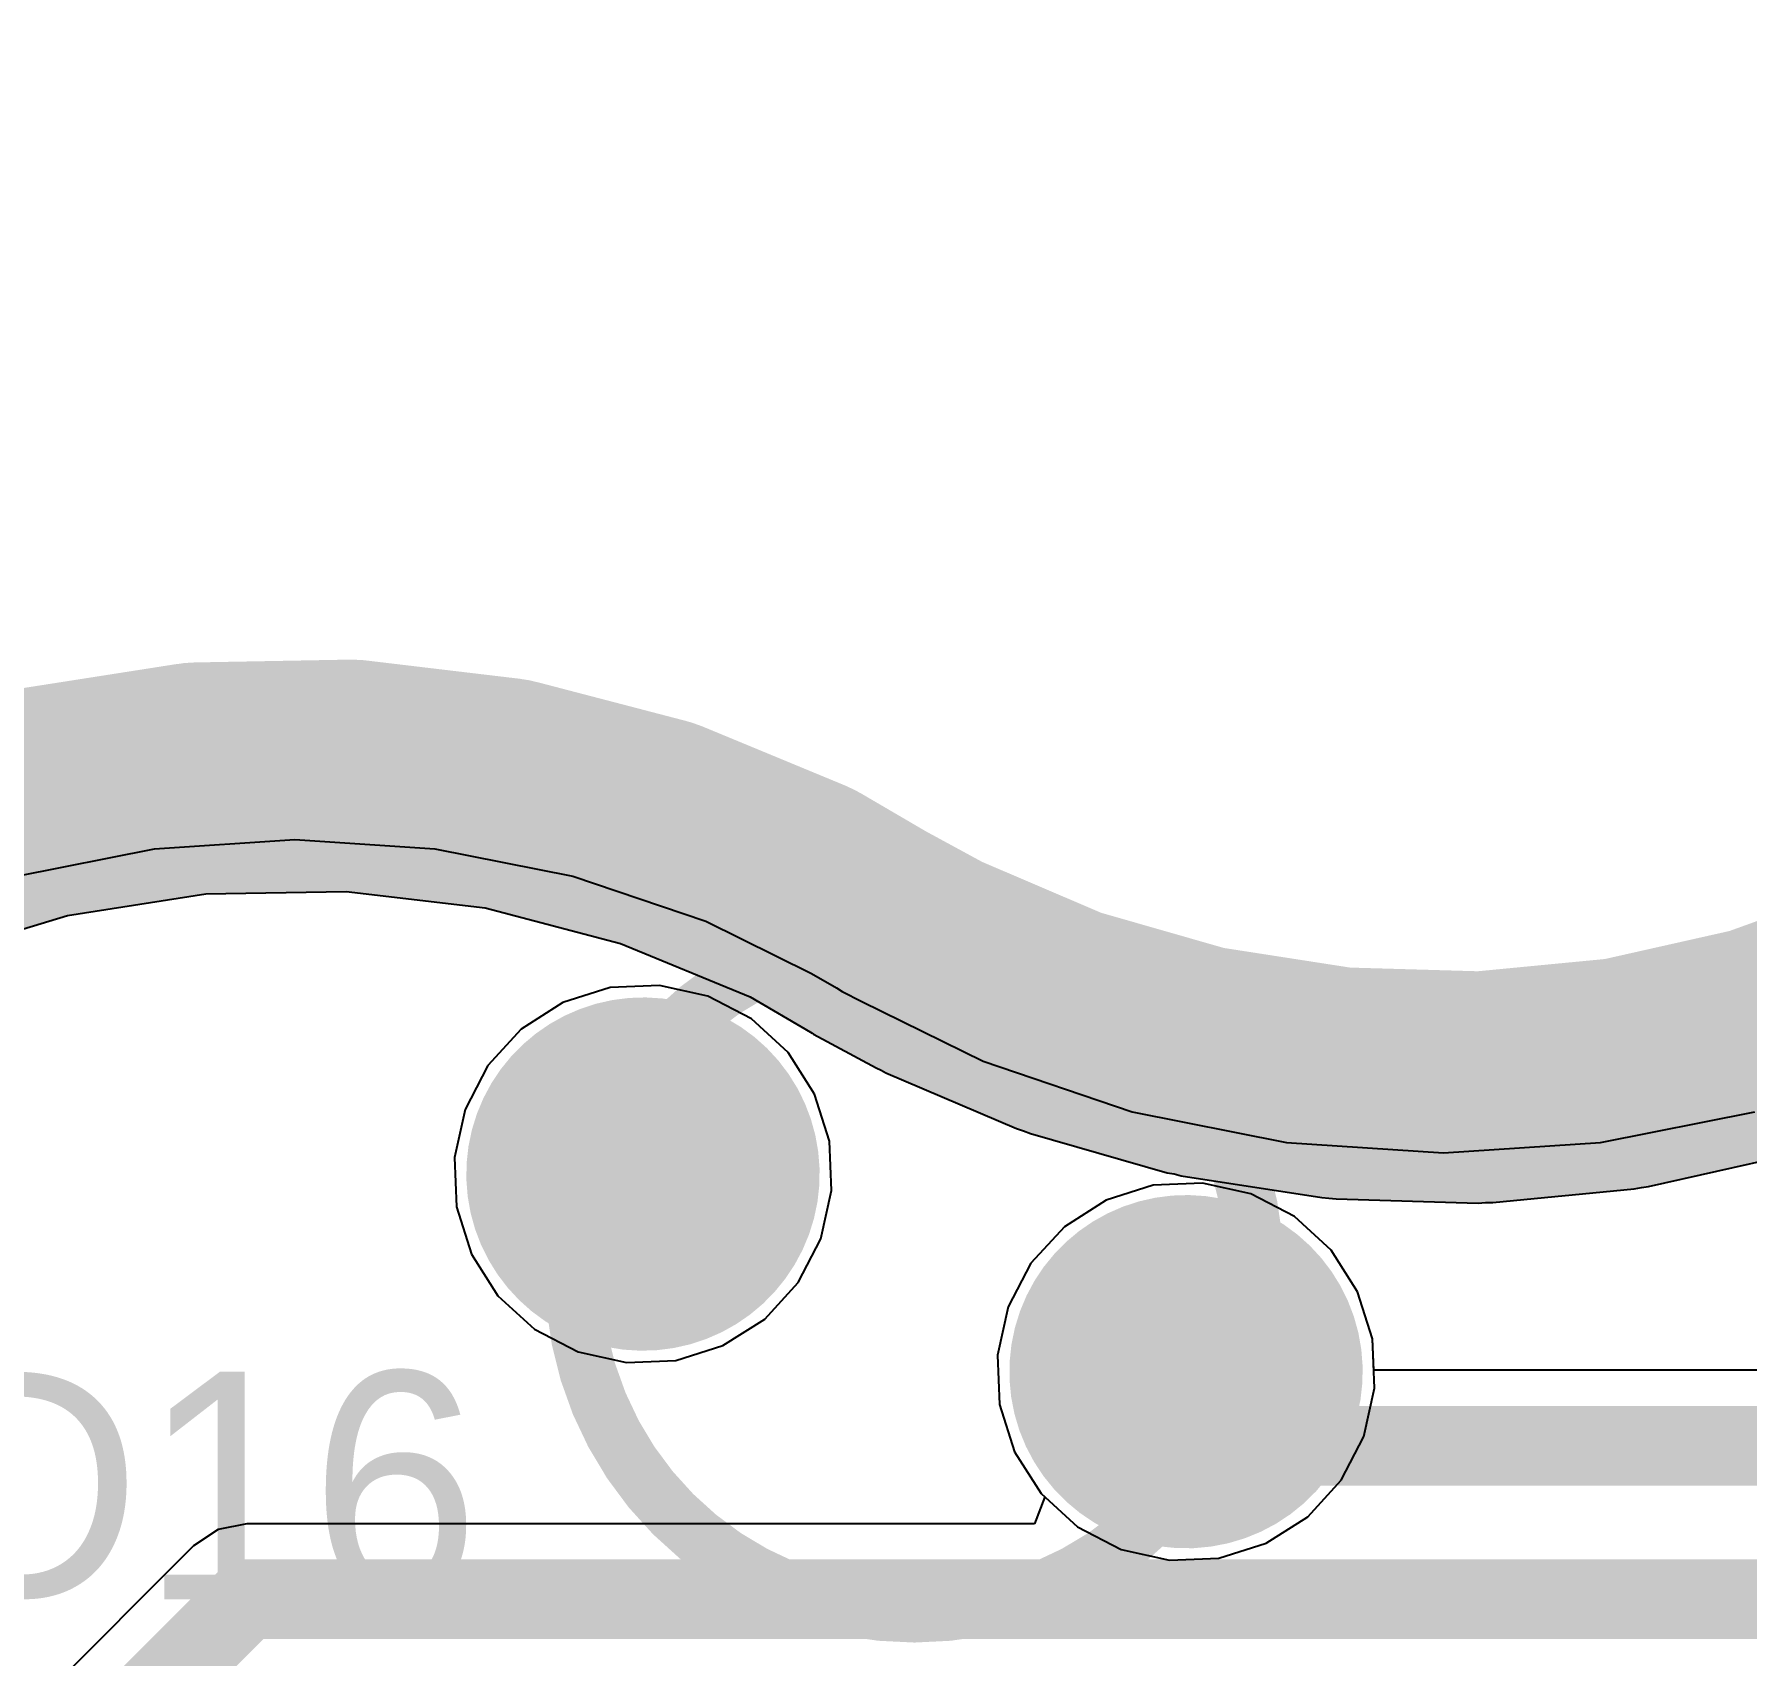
# Model space of a CAD drawing. Header units: millimetres. Extents: x 118 to 288, y 159 to 220.
# Drawn here: x 154.25 to 161.77, y 201.53 to 208.65 of the extents above; entities that cross this region are included whole.
import ezdxf

# ---------------------------------------------------------------- set-up
doc = ezdxf.new("R2010")
doc.units = ezdxf.units.MM
for name, color, linetype in [('BottomLayer', 5, 'Continuous'), ('BottomSolder', 6, 'Continuous'), ('InternalPlane1', 76, 'Continuous'), ('InternalPlane2', 16, 'Continuous'), ('KeepOutLayer', 6, 'Continuous'), ('Mechanical1', 6, 'Continuous'), ('Mechanical13', 56, 'Continuous'), ('MultiLayer', 9, 'Continuous'), ('PadHoleLayer', 156, 'Continuous'), ('TopLayer', 1, 'Continuous'), ('TopOverlay', 2, 'Continuous'), ('TopSolder', 216, 'Continuous')]:
    doc.layers.add(name, color=color, linetype=linetype)

# ---------------------------------------------------------------- blocks, each defined once
blk = doc.blocks.new('LED3MM_BLUE_50')
at = {"layer": 'BottomLayer', "const_width": 0.675}
for points in [[(-1.6075, 0, 1), (-0.9325, 0, 1)], [(0.9325, 0, 1), (1.6075, 0, 1)]]:
    blk.add_lwpolyline(points, format="xyb", close=True, dxfattribs=at)
at = {"layer": 'BottomSolder', "const_width": 0.7766}
for points in [[(-1.6583, 0, 1), (-0.8817, 0, 1)], [(0.8817, 0, 1), (1.6583, 0, 1)]]:
    blk.add_lwpolyline(points, format="xyb", close=True, dxfattribs=at)
at = {"layer": 'InternalPlane1', "const_width": 0.754}
for points in [[(-1.647, 0, 1), (-0.893, 0, 1)], [(0.893, 0, 1), (1.647, 0, 1)]]:
    blk.add_lwpolyline(points, format="xyb", close=True, dxfattribs=at)
at = {"layer": 'InternalPlane2', "const_width": 0.754}
blk.add_lwpolyline([(0.893, 0, 1), (1.647, 0, 1)], format="xyb", close=True, dxfattribs=at)
at = {"layer": 'MultiLayer', "const_width": 0.675}
for points in [[(-1.6075, 0, 1), (-0.9325, 0, 1)], [(0.9325, 0, 1), (1.6075, 0, 1)]]:
    blk.add_lwpolyline(points, format="xyb", close=True, dxfattribs=at)
at = {"layer": 'PadHoleLayer', "const_width": 0.5}
for points in [[(-1.52, 0, 1), (-1.02, 0, 1)], [(1.02, 0, 1), (1.52, 0, 1)]]:
    blk.add_lwpolyline(points, format="xyb", close=True, dxfattribs=at)
at = {"layer": 'TopLayer', "const_width": 0.675}
for points in [[(-1.6075, 0, 1), (-0.9325, 0, 1)], [(0.9325, 0, 1), (1.6075, 0, 1)]]:
    blk.add_lwpolyline(points, format="xyb", close=True, dxfattribs=at)
at = {"layer": 'TopOverlay', "const_width": 0.17}
for points in [[(-1.1441, 0.9642, -0.466308), (1.1541, 0.9642)], [(1.1441, -0.9642, -0.466308), (-1.1541, -0.9642)]]:
    blk.add_lwpolyline(points, format="xyb", dxfattribs=at)
at = {"layer": 'TopOverlay', "const_width": 0.085}
for points in [[(-1.1866, 0.9642, 1), (-1.1016, 0.9642, 1)], [(1.1116, 0.9642, 1), (1.1966, 0.9642, 1)], [(-1.1966, -0.9642, 1), (-1.1116, -0.9642, 1)], [(1.1016, -0.9642, 1), (1.1866, -0.9642, 1)]]:
    blk.add_lwpolyline(points, format="xyb", close=True, dxfattribs=at)
at = {"layer": 'TopSolder', "const_width": 0.7766}
for points in [[(-1.6583, 0, 1), (-0.8817, 0, 1)], [(0.8817, 0, 1), (1.6583, 0, 1)]]:
    blk.add_lwpolyline(points, format="xyb", close=True, dxfattribs=at)

msp = doc.modelspace()

# ---------------------------------------------------------------- linework, layer by layer
at = {"layer": 'BottomLayer'}
for p, q in [((154.7745, 205.0741), (155.3909, 205.1145)), ((155.3909, 205.1145), (156.0073, 205.0741)), ((154.1687, 204.9536), (154.7745, 205.0741)), ((156.0073, 205.0741), (156.6132, 204.9536)), ((156.6132, 204.9536), (157.1981, 204.7551)), ((157.1981, 204.7551), (157.662, 204.5263)), ((157.662, 204.5263), (157.7717, 204.4625)), ((156.7769, 204.4635), (156.5698, 204.3982)), ((156.994, 204.473), (156.7769, 204.4635)), ((157.206, 204.426), (156.994, 204.473)), ((157.3987, 204.3257), (157.206, 204.426)), ((157.7717, 204.4625), (157.7966, 204.4459)), ((157.7966, 204.4459), (157.8839, 204.4028)), ((156.5698, 204.3982), (156.3866, 204.2815)), ((157.8839, 204.4028), (158.4168, 204.1401)), ((156.3866, 204.2815), (156.2398, 204.1213)), ((157.5589, 204.1789), (157.3987, 204.3257)), ((157.6756, 203.9957), (157.5589, 204.1789)), ((158.4168, 204.1401), (159.0715, 203.9178)), ((156.2398, 204.1213), (156.1395, 203.9286)), ((157.7409, 203.7885), (157.6756, 203.9957)), ((156.1395, 203.9286), (156.0925, 203.7166)), ((159.0715, 203.9178), (159.7497, 203.7829)), ((161.1297, 203.7829), (161.8079, 203.9178)), ((157.7504, 203.5715), (157.7409, 203.7885)), ((159.7497, 203.7829), (160.4397, 203.7377)), ((160.4397, 203.7377), (161.1297, 203.7829)), ((156.0925, 203.7166), (156.102, 203.4995)), ((159.3808, 203.6043), (159.1638, 203.5948)), ((159.5929, 203.5572), (159.3808, 203.6043)), ((157.7034, 203.3594), (157.7504, 203.5715)), ((158.9566, 203.5295), (158.7734, 203.4128)), ((159.1638, 203.5948), (158.9566, 203.5295)), ((159.7855, 203.4569), (159.5929, 203.5572)), ((156.102, 203.4995), (156.1673, 203.2924)), ((159.9457, 203.3102), (159.7855, 203.4569)), ((158.7734, 203.4128), (158.6266, 203.2526)), ((157.6031, 203.1668), (157.7034, 203.3594)), ((160.0624, 203.127), (159.9457, 203.3102)), ((156.1673, 203.2924), (156.284, 203.1092)), ((158.6266, 203.2526), (158.5263, 203.0599)), ((157.4563, 203.0066), (157.6031, 203.1668)), ((156.284, 203.1092), (156.4442, 202.9624)), ((160.1277, 202.9198), (160.0624, 203.127)), ((157.2731, 202.8899), (157.4563, 203.0066)), ((158.5263, 203.0599), (158.4793, 202.8478)), ((156.4442, 202.9624), (156.6368, 202.8621)), ((160.1372, 202.7028), (160.1277, 202.9198)), ((156.6368, 202.8621), (156.8489, 202.8151)), ((157.0659, 202.8246), (157.2731, 202.8899)), ((158.4793, 202.8478), (158.4888, 202.6308)), ((156.8489, 202.8151), (157.0659, 202.8246)), ((160.0902, 202.4907), (160.1372, 202.7028)), ((158.4888, 202.6308), (158.5541, 202.4236)), ((159.9899, 202.298), (160.0902, 202.4907)), ((158.5541, 202.4236), (158.6708, 202.2404)), ((159.8431, 202.1379), (159.9899, 202.298)), ((158.6708, 202.2404), (158.831, 202.0937)), ((158.831, 202.0937), (159.0237, 201.9934)), ((159.6599, 202.0212), (159.8431, 202.1379)), ((159.4528, 201.9558), (159.6599, 202.0212)), ((159.0237, 201.9934), (159.2357, 201.9464)), ((159.2357, 201.9464), (159.4528, 201.9558))]:
    msp.add_line(p, q, dxfattribs=at)
at = {"layer": 'InternalPlane1'}
for p, q in [((155.0008, 204.8753), (155.6162, 204.8866)), ((155.6162, 204.8866), (156.2275, 204.8138)), ((154.3926, 204.7801), (155.0008, 204.8753)), ((156.2275, 204.8138), (156.8231, 204.6582)), ((153.8031, 204.6028), (154.3926, 204.7801)), ((156.8231, 204.6582), (157.3919, 204.4228)), ((157.3919, 204.4228), (157.6576, 204.2674)), ((157.6576, 204.2674), (157.6649, 204.2641)), ((157.6649, 204.2641), (157.6715, 204.2596)), ((157.6715, 204.2596), (157.9461, 204.1103)), ((157.9461, 204.1103), (157.9682, 204.101)), ((157.9682, 204.101), (157.9892, 204.0894)), ((157.9892, 204.0894), (158.5638, 203.8437)), ((158.5638, 203.8437), (158.5942, 203.8341)), ((158.5942, 203.8341), (158.6239, 203.8223)), ((158.6239, 203.8223), (159.2246, 203.6501)), ((161.3413, 203.5887), (161.951, 203.7258)), ((159.2246, 203.6501), (159.256, 203.6444)), ((159.256, 203.6444), (159.2869, 203.6364)), ((159.2869, 203.6364), (159.9044, 203.5405)), ((159.9044, 203.5405), (159.9363, 203.5387)), ((159.9363, 203.5387), (159.9679, 203.5347)), ((159.9679, 203.5347), (160.5925, 203.5166)), ((160.6563, 203.5187), (161.2783, 203.5786)), ((161.2783, 203.5786), (161.3096, 203.5848)), ((161.3096, 203.5848), (161.3413, 203.5887)), ((160.5925, 203.5166), (160.6244, 203.5188)), ((160.6244, 203.5188), (160.6563, 203.5187))]:
    msp.add_line(p, q, dxfattribs=at)
at = {"layer": 'InternalPlane1', "const_width": 1.016}
for points in [[(154.2791, 205.279), (154.9564, 205.385)], [(154.9564, 205.385), (155.6419, 205.3976)], [(155.6419, 205.3976), (156.3226, 205.3165)], [(153.6226, 205.0815), (154.2791, 205.279)], [(156.3226, 205.3165), (156.986, 205.1433)], [(156.986, 205.1433), (157.6194, 204.8811)], [(157.6194, 204.8811), (157.9153, 204.7081)], [(157.9153, 204.7081), (158.19, 204.5588)], [(158.19, 204.5588), (158.7645, 204.313)], [(161.839, 204.2238), (162.4269, 204.4358)], [(158.7645, 204.313), (159.3652, 204.1408)], [(161.2294, 204.0867), (161.839, 204.2238)], [(159.3652, 204.1408), (159.9827, 204.0449)], [(160.6073, 204.0268), (161.2294, 204.0867)], [(159.9827, 204.0449), (160.6073, 204.0268)]]:
    msp.add_lwpolyline(points, dxfattribs=at)
at = {"layer": 'InternalPlane1', "const_width": 0.508}
for points in [[(154.7024, 205.385, 1), (155.2104, 205.385, 1)], [(154.7024, 205.385, 1), (155.2104, 205.385, 1)], [(155.3879, 205.3976, 1), (155.8959, 205.3976, 1)], [(155.3879, 205.3976, 1), (155.8959, 205.3976, 1)], [(154.0251, 205.279, 1), (154.5331, 205.279, 1)], [(154.0251, 205.279, 1), (154.5331, 205.279, 1)], [(156.0686, 205.3165, 1), (156.5766, 205.3165, 1)], [(156.0686, 205.3165, 1), (156.5766, 205.3165, 1)], [(156.732, 205.1433, 1), (157.24, 205.1433, 1)], [(156.732, 205.1433, 1), (157.24, 205.1433, 1)], [(157.3654, 204.8811, 1), (157.8734, 204.8811, 1)], [(157.3654, 204.8811, 1), (157.8734, 204.8811, 1)], [(157.6613, 204.7081, 1), (158.1693, 204.7081, 1)], [(157.6613, 204.7081, 1), (158.1693, 204.7081, 1)], [(157.936, 204.5588, 1), (158.444, 204.5588, 1)], [(157.936, 204.5588, 1), (158.444, 204.5588, 1)], [(158.5105, 204.313, 1), (159.0185, 204.313, 1)], [(158.5105, 204.313, 1), (159.0185, 204.313, 1)], [(161.585, 204.2238, 1), (162.093, 204.2238, 1)], [(161.585, 204.2238, 1), (162.093, 204.2238, 1)], [(159.1112, 204.1408, 1), (159.6192, 204.1408, 1)], [(159.1112, 204.1408, 1), (159.6192, 204.1408, 1)], [(160.9754, 204.0867, 1), (161.4834, 204.0867, 1)], [(160.9754, 204.0867, 1), (161.4834, 204.0867, 1)], [(159.7287, 204.0449, 1), (160.2367, 204.0449, 1)], [(159.7287, 204.0449, 1), (160.2367, 204.0449, 1)], [(160.3533, 204.0268, 1), (160.8613, 204.0268, 1)], [(160.3533, 204.0268, 1), (160.8613, 204.0268, 1)]]:
    msp.add_lwpolyline(points, format="xyb", close=True, dxfattribs=at)
at = {"layer": 'InternalPlane2'}
for p, q in [((155.0008, 204.8753), (155.6162, 204.8866)), ((155.6162, 204.8866), (156.2275, 204.8138)), ((154.3926, 204.7801), (155.0008, 204.8753)), ((156.2275, 204.8138), (156.8231, 204.6582)), ((153.8031, 204.6028), (154.3926, 204.7801)), ((156.8231, 204.6582), (157.3919, 204.4228)), ((157.3919, 204.4228), (157.6576, 204.2674)), ((157.6576, 204.2674), (157.6649, 204.2641)), ((157.6649, 204.2641), (157.6715, 204.2596)), ((157.6715, 204.2596), (157.9461, 204.1103)), ((157.9461, 204.1103), (157.9682, 204.101)), ((157.9682, 204.101), (157.9892, 204.0894)), ((157.9892, 204.0894), (158.5638, 203.8437)), ((158.5638, 203.8437), (158.5942, 203.8341)), ((158.5942, 203.8341), (158.6239, 203.8223)), ((158.6239, 203.8223), (159.2246, 203.6501)), ((161.3413, 203.5887), (161.951, 203.7258)), ((159.2246, 203.6501), (159.256, 203.6444)), ((159.256, 203.6444), (159.2869, 203.6364)), ((159.2869, 203.6364), (159.9044, 203.5405)), ((159.9044, 203.5405), (159.9363, 203.5387)), ((159.9363, 203.5387), (159.9679, 203.5347)), ((159.9679, 203.5347), (160.5925, 203.5166)), ((160.6563, 203.5187), (161.2783, 203.5786)), ((161.2783, 203.5786), (161.3096, 203.5848)), ((161.3096, 203.5848), (161.3413, 203.5887)), ((160.5925, 203.5166), (160.6244, 203.5188)), ((160.6244, 203.5188), (160.6563, 203.5187))]:
    msp.add_line(p, q, dxfattribs=at)
at = {"layer": 'InternalPlane2', "const_width": 1.016}
for points in [[(154.2791, 205.279), (154.9564, 205.385)], [(154.9564, 205.385), (155.6419, 205.3976)], [(155.6419, 205.3976), (156.3226, 205.3165)], [(153.6226, 205.0815), (154.2791, 205.279)], [(156.3226, 205.3165), (156.986, 205.1433)], [(156.986, 205.1433), (157.6194, 204.8811)], [(157.6194, 204.8811), (157.9153, 204.7081)], [(157.9153, 204.7081), (158.19, 204.5588)], [(158.19, 204.5588), (158.7645, 204.313)], [(161.839, 204.2238), (162.4269, 204.4358)], [(158.7645, 204.313), (159.3652, 204.1408)], [(161.2294, 204.0867), (161.839, 204.2238)], [(159.3652, 204.1408), (159.9827, 204.0449)], [(160.6073, 204.0268), (161.2294, 204.0867)], [(159.9827, 204.0449), (160.6073, 204.0268)]]:
    msp.add_lwpolyline(points, dxfattribs=at)
at = {"layer": 'InternalPlane2', "const_width": 0.508}
for points in [[(154.7024, 205.385, 1), (155.2104, 205.385, 1)], [(154.7024, 205.385, 1), (155.2104, 205.385, 1)], [(155.3879, 205.3976, 1), (155.8959, 205.3976, 1)], [(155.3879, 205.3976, 1), (155.8959, 205.3976, 1)], [(154.0251, 205.279, 1), (154.5331, 205.279, 1)], [(154.0251, 205.279, 1), (154.5331, 205.279, 1)], [(156.0686, 205.3165, 1), (156.5766, 205.3165, 1)], [(156.0686, 205.3165, 1), (156.5766, 205.3165, 1)], [(156.732, 205.1433, 1), (157.24, 205.1433, 1)], [(156.732, 205.1433, 1), (157.24, 205.1433, 1)], [(157.3654, 204.8811, 1), (157.8734, 204.8811, 1)], [(157.3654, 204.8811, 1), (157.8734, 204.8811, 1)], [(157.6613, 204.7081, 1), (158.1693, 204.7081, 1)], [(157.6613, 204.7081, 1), (158.1693, 204.7081, 1)], [(157.936, 204.5588, 1), (158.444, 204.5588, 1)], [(157.936, 204.5588, 1), (158.444, 204.5588, 1)], [(158.5105, 204.313, 1), (159.0185, 204.313, 1)], [(158.5105, 204.313, 1), (159.0185, 204.313, 1)], [(161.585, 204.2238, 1), (162.093, 204.2238, 1)], [(161.585, 204.2238, 1), (162.093, 204.2238, 1)], [(159.1112, 204.1408, 1), (159.6192, 204.1408, 1)], [(159.1112, 204.1408, 1), (159.6192, 204.1408, 1)], [(160.9754, 204.0867, 1), (161.4834, 204.0867, 1)], [(160.9754, 204.0867, 1), (161.4834, 204.0867, 1)], [(159.7287, 204.0449, 1), (160.2367, 204.0449, 1)], [(159.7287, 204.0449, 1), (160.2367, 204.0449, 1)], [(160.3533, 204.0268, 1), (160.8613, 204.0268, 1)], [(160.3533, 204.0268, 1), (160.8613, 204.0268, 1)]]:
    msp.add_lwpolyline(points, format="xyb", close=True, dxfattribs=at)
at = {"layer": 'KeepOutLayer', "const_width": 0.25}
for points in [[(165.4152, 208.5295, -0.546618), (157.9153, 204.7081)], [(152.7098, 204.6125, -0.280855), (157.9153, 204.7081)]]:
    msp.add_lwpolyline(points, format="xyb", dxfattribs=at)
at = {"layer": 'KeepOutLayer', "const_width": 0.125}
msp.add_lwpolyline([(157.8528, 204.7081, 1), (157.9778, 204.7081, 1)], format="xyb", close=True, dxfattribs=at)
msp.add_lwpolyline([(157.8528, 204.7081, 1), (157.9778, 204.7081, 1)], format="xyb", close=True, dxfattribs=at)
at = {"layer": 'Mechanical1'}
for points, const_width in [([(159.6148, 203.2097, 1), (156.6148, 203.2097, 1)], 0.25), ([(156.5523, 203.2097, 1), (156.6773, 203.2097, 1)], 0.125), ([(159.5523, 203.2097, 1), (159.6773, 203.2097, 1)], 0.125)]:
    msp.add_lwpolyline(points, format="xyb", close=True, dxfattribs=dict(at, const_width=const_width))
at = {"layer": 'Mechanical13', "const_width": 0.25}
for points in [[(165.4152, 208.5295, -0.546618), (157.9153, 204.7081)], [(152.7098, 204.6125, -0.280855), (157.9153, 204.7081)]]:
    msp.add_lwpolyline(points, format="xyb", dxfattribs=at)
at = {"layer": 'Mechanical13', "const_width": 0.125}
msp.add_lwpolyline([(157.8528, 204.7081, 1), (157.9778, 204.7081, 1)], format="xyb", close=True, dxfattribs=at)
msp.add_lwpolyline([(157.8528, 204.7081, 1), (157.9778, 204.7081, 1)], format="xyb", close=True, dxfattribs=at)
at = {"layer": 'TopLayer'}
for p, q in [((154.7745, 205.0741), (155.3909, 205.1145)), ((155.3909, 205.1145), (156.0073, 205.0741)), ((154.1687, 204.9536), (154.7745, 205.0741)), ((156.0073, 205.0741), (156.6132, 204.9536)), ((156.6132, 204.9536), (157.1981, 204.7551)), ((157.1981, 204.7551), (157.662, 204.5263)), ((157.662, 204.5263), (157.7717, 204.4625)), ((156.7769, 204.4635), (156.5698, 204.3982)), ((156.994, 204.473), (156.7769, 204.4635)), ((157.206, 204.426), (156.994, 204.473)), ((157.3987, 204.3257), (157.206, 204.426)), ((157.7717, 204.4625), (157.7966, 204.4459)), ((157.7966, 204.4459), (157.8839, 204.4028)), ((156.5698, 204.3982), (156.3866, 204.2815)), ((157.8839, 204.4028), (158.4168, 204.1401)), ((156.3866, 204.2815), (156.2398, 204.1213)), ((157.5589, 204.1789), (157.3987, 204.3257)), ((157.6756, 203.9957), (157.5589, 204.1789)), ((158.4168, 204.1401), (159.0715, 203.9178)), ((156.2398, 204.1213), (156.1395, 203.9286)), ((157.7409, 203.7885), (157.6756, 203.9957)), ((156.1395, 203.9286), (156.0925, 203.7166)), ((159.0715, 203.9178), (159.7497, 203.7829)), ((161.1297, 203.7829), (161.8079, 203.9178)), ((157.7504, 203.5715), (157.7409, 203.7885)), ((159.7497, 203.7829), (160.4397, 203.7377)), ((160.4397, 203.7377), (161.1297, 203.7829)), ((156.0925, 203.7166), (156.102, 203.4995)), ((159.3808, 203.6043), (159.1638, 203.5948)), ((159.5929, 203.5572), (159.3808, 203.6043)), ((157.7034, 203.3594), (157.7504, 203.5715)), ((158.9566, 203.5295), (158.7734, 203.4128)), ((159.1638, 203.5948), (158.9566, 203.5295)), ((159.7855, 203.4569), (159.5929, 203.5572)), ((156.102, 203.4995), (156.1673, 203.2924)), ((159.9457, 203.3102), (159.7855, 203.4569)), ((158.7734, 203.4128), (158.6266, 203.2526)), ((157.6031, 203.1668), (157.7034, 203.3594)), ((160.0624, 203.127), (159.9457, 203.3102)), ((156.1673, 203.2924), (156.284, 203.1092)), ((158.6266, 203.2526), (158.5263, 203.0599)), ((157.4563, 203.0066), (157.6031, 203.1668)), ((156.284, 203.1092), (156.4442, 202.9624)), ((160.1277, 202.9198), (160.0624, 203.127)), ((157.2731, 202.8899), (157.4563, 203.0066)), ((158.5263, 203.0599), (158.4793, 202.8478)), ((156.4442, 202.9624), (156.6368, 202.8621)), ((160.1338, 202.7814), (160.1277, 202.9198)), ((156.6368, 202.8621), (156.8489, 202.8151)), ((157.0659, 202.8246), (157.2731, 202.8899)), ((158.4793, 202.8478), (158.4888, 202.6308)), ((156.8489, 202.8151), (157.0659, 202.8246)), ((166.5954, 202.7814), (160.1338, 202.7814)), ((158.4888, 202.6308), (158.5541, 202.4236)), ((158.5541, 202.4236), (158.6708, 202.2404)), ((158.6876, 202.225), (158.6416, 202.1067)), ((158.6708, 202.2404), (158.6876, 202.225)), ((155.1806, 202.1067), (155.0538, 202.0815)), ((158.6416, 202.1067), (155.1806, 202.1067)), ((155.0538, 202.0815), (154.9463, 202.0096)), ((154.9463, 202.0096), (151.7842, 198.8476))]:
    msp.add_line(p, q, dxfattribs=at)
at = {"layer": 'TopLayer', "const_width": 0.35}
for points in [[(159.3083, 202.7753), (159.6336, 202.45)], [(159.6336, 202.45), (168.65, 202.45)], [(151.4842, 198.0789), (155.1806, 201.7753)], [(155.1806, 201.7753), (168.6253, 201.7753)]]:
    msp.add_lwpolyline(points, dxfattribs=at)
at = {"layer": 'TopLayer', "const_width": 0.175}
for points in [[(159.2208, 202.7753, 1), (159.3958, 202.7753, 1)], [(159.5461, 202.45, 1), (159.7211, 202.45, 1)], [(159.5461, 202.45, 1), (159.7211, 202.45, 1)], [(155.0931, 201.7753, 1), (155.2681, 201.7753, 1)], [(155.0931, 201.7753, 1), (155.2681, 201.7753, 1)]]:
    msp.add_lwpolyline(points, format="xyb", close=True, dxfattribs=at)

# ---------------------------------------------------------------- block references
at = {"rotation": 340}
msp.add_blockref('LED3MM_BLUE_50', (158.1148, 203.2097), dxfattribs=at)

# ---------------------------------------------------------------- texts
at = {"layer": 'TopOverlay'}
msp.add_text('D16', height=1, dxfattribs=at).set_placement((153.75, 201.775))

doc.saveas('drawing.dxf')
